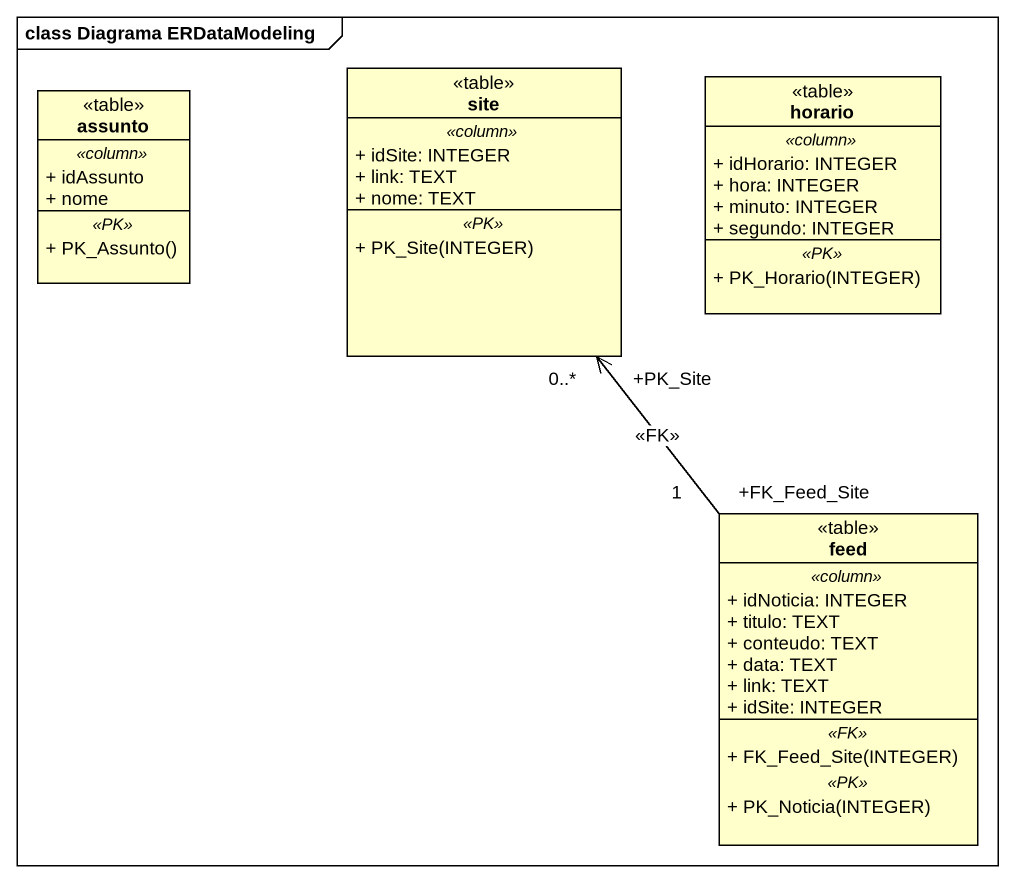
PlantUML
@startuml
mainframe class Diagrama ERDataModeling
hide circle
hide empty members
skinparam classAttributeIconSize 0
class assunto <<table>> {
  .. <<column>> ..
  + idAssunto
  + nome
  .. <<PK>> ..
  + PK_Assunto()
}
class site <<table>> {
  .. <<column>> ..
  + idSite: INTEGER
  + link: TEXT
  + nome: TEXT
  .. <<PK>> ..
  + PK_Site(INTEGER)
}
class horario <<table>> {
  .. <<column>> ..
  + idHorario: INTEGER
  + hora: INTEGER
  + minuto: INTEGER
  + segundo: INTEGER
  .. <<PK>> ..
  + PK_Horario(INTEGER)
}
class feed <<table>> {
  .. <<column>> ..
  + idNoticia: INTEGER
  + titulo: TEXT
  + conteudo: TEXT
  + data: TEXT
  + link: TEXT
  + idSite: INTEGER
  .. <<FK>> ..
  + FK_Feed_Site(INTEGER)
  .. <<PK>> ..
  + PK_Noticia(INTEGER)
}
feed "+FK_Feed_Site\n1" -up-> "+PK_Site\n0..*" site : <<FK>>
@enduml
